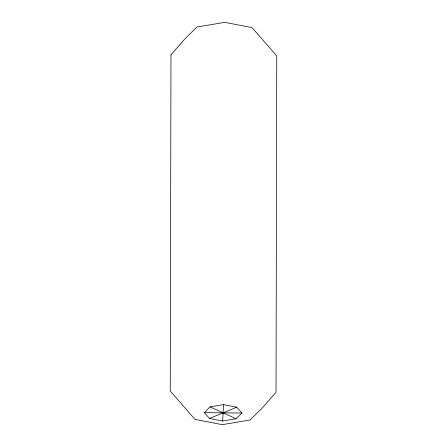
<?xml version="1.0" encoding="UTF-8"?>
<svg xmlns="http://www.w3.org/2000/svg" width="447" height="447" viewBox="0 0 447 447"><rect width="100%" height="100%" fill="white"/><g stroke="black" fill="none" stroke-linecap="round" stroke-linejoin="round"><path stroke-width="0.67" d="M222.679 421.018L223.506 404.641L236.698 407.195L241.922 413.045L236.117 418.772L222.679 421.018L209.481 418.47L204.262 412.62L210.068 406.893L223.506 404.641M209.481 418.47L236.698 407.195M204.262 412.62L241.922 413.045M210.068 406.893L236.117 418.772M170.972 54.758L170.246 391.047L194.959 419.381L222.243 424.65L250.035 420.001L262.048 408.161L276.028 392.242L276.754 55.953L252.041 27.619L224.757 22.35L196.965 26.999L184.952 38.839L170.972 54.758"/></g></svg>
